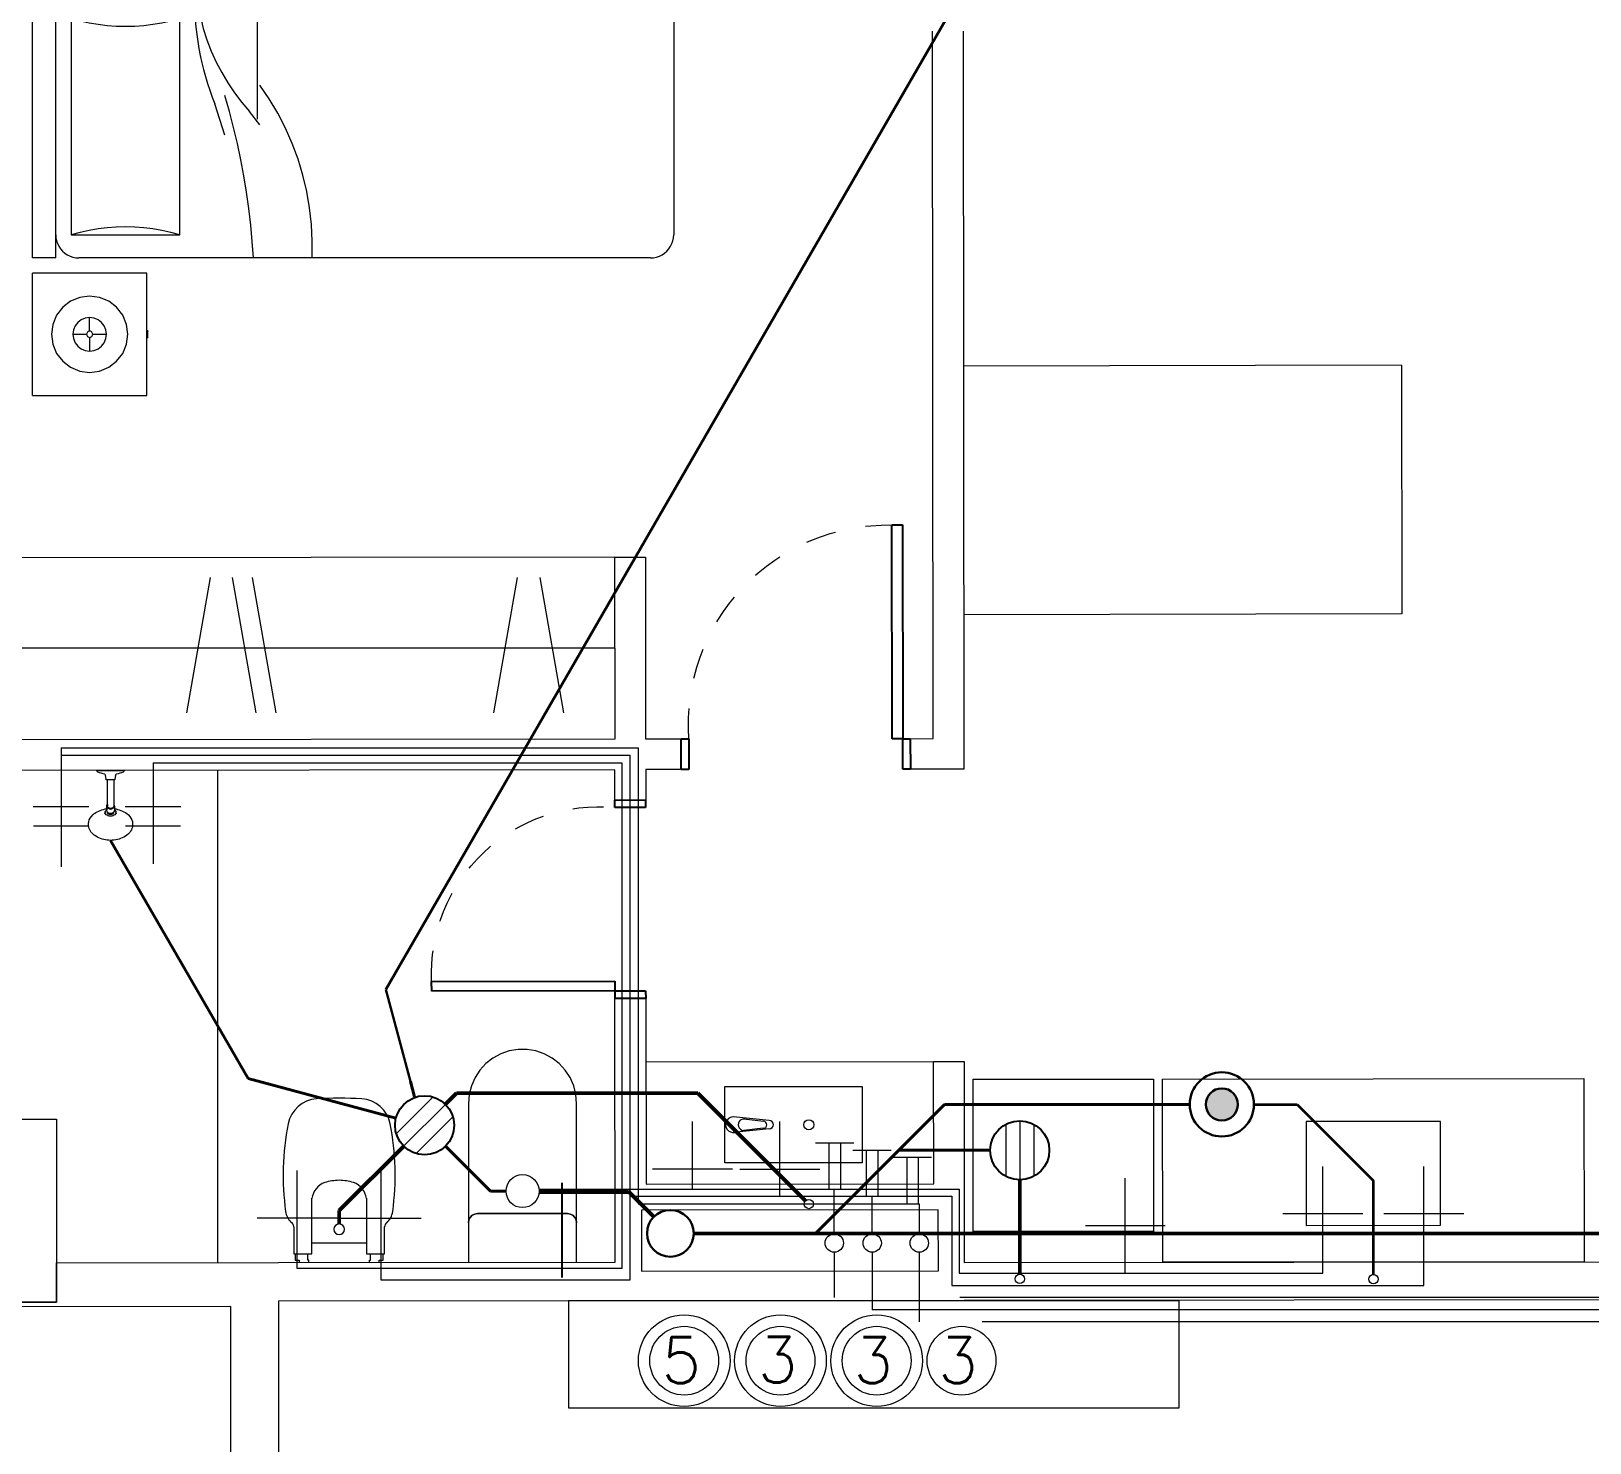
# Model space of a CAD drawing. Header units: millimetres. Extents: x 539 to 842, y -453 to -96.
# Drawn here: x 795.3 to 800.41, y -266.04 to -261.42 of the extents above; entities that cross this region are included whole.
import ezdxf

# ---------------------------------------------------------------- set-up
doc = ezdxf.new("R2010")
doc.units = ezdxf.units.MM
doc.header["$LTSCALE"] = 0.1
for name, pattern in [('ACAD_ISO02W100', [15, 12, -3]), ('CONTINUA', [0]), ('HIDDEN', [0.375, 0.25, -0.125]), ('Trazo', [0.00635, 0.003175, -0.003175])]:
    doc.linetypes.add(name, pattern=pattern)
doc.layers.get('0').update_dxf_attribs({"lineweight": 5})
for name, color, linetype, lineweight in [('00-Agua Caliente', 1, 'Continuous', 20), ('00-Agua Fria', 5, 'ACAD_ISO02W100', 20), ('00-Texto AC', 7, 'Continuous', 18), ('00-Texto AF', 7, 'Continuous', 18), ('A-DETL-GENF', 7, 'Continuous', 5), ('A-DOOR', 7, 'Continuous', 5), ('Lavarropa', 7, 'HIDDEN', 5), ('MUEBLES', 250, 'Continuous', 5), ('P-SANR-FIXT', 7, 'Continuous', 5)]:
    doc.layers.add(name, color=color, linetype=linetype, lineweight=lineweight)
doc.layers.add('00-Primario', color=7, linetype='Continuous', true_color=0xff2400)
for name, color, linetype in [('00-Secundario', 24, 'Continuous'), ('00-Ventilacion', 3, 'Continuous'), ('Textos', 7, 'Continuous')]:
    doc.layers.add(name, color=color, linetype=linetype)
doc.layers.add('A-DOOR-HDLN', color=5, linetype='Trazo', lineweight=5, true_color=0x0000ff)
doc.styles.add('Romans', font='romans.shx')

# ---------------------------------------------------------------- blocks, each defined once
blk = doc.blocks.new('Family6 - Puerta OBLAK - Baño-2882893-1-TORRE-ARQ-PB')
at = {"layer": 'A-DOOR', "color": 8, "lineweight": 25}
for p, q in [((-0.3, 0.05), (-0.325, 0.05)), ((-0.325, 0.05), (-0.325, -0.05)), ((-0.3, -0.05), (-0.3, 0.05)), ((0.325, 0.05), (0.3, 0.05)), ((0.3, 0.05), (0.3, -0.05)), ((0.325, -0.05), (0.325, 0.05)), ((-0.325, -0.05), (-0.3, -0.05)), ((-0.2685, -0.0508), (-0.3, -0.0508)), ((-0.3, -0.0508), (-0.3, -0.6507)), ((-0.2685, -0.6507), (-0.2685, -0.0508)), ((0.3, -0.05), (0.325, -0.05)), ((-0.3, -0.6507), (-0.2685, -0.6507))]:
    blk.add_line(p, q, dxfattribs=at)
at = {"layer": 'A-DOOR-HDLN', "color": 8}
blk.add_arc((-0.2437, -0.1049), 0.5464, 267.4017, 5.688, dxfattribs=at)
blk = doc.blocks.new('Family5 - Puerta OPBLAK - Dormitorio-2880729-1-TORRE-ARQ-PB')
at = {"layer": 'A-DOOR', "color": 8, "lineweight": 25}
for p, q in [((-0.35, 0.05), (-0.375, 0.05)), ((-0.375, 0.05), (-0.375, -0.05)), ((-0.35, -0.05), (-0.35, 0.05)), ((0.375, 0.05), (0.35, 0.05)), ((0.35, 0.05), (0.35, -0.05)), ((0.375, -0.05), (0.375, 0.05)), ((-0.375, -0.05), (-0.35, -0.05)), ((0.35, -0.05), (0.315, -0.05)), ((0.315, -0.05), (0.315, -0.75)), ((0.35, -0.75), (0.35, -0.05)), ((0.35, -0.05), (0.375, -0.05)), ((0.315, -0.75), (0.35, -0.75))]:
    blk.add_line(p, q, dxfattribs=at)
at = {"layer": 'A-DOOR-HDLN', "color": 8}
blk.add_arc((0.3017, -0.0967), 0.6534, 175.8984, 271.164, dxfattribs=at)
blk = doc.blocks.new('Shower-Valve_Trim-KOHLER-Alteo-K-TS45106 - 2_5 GPM_ 2BZ-Oil-Rubed Nickel-V7-2-TORRE-ARQ- PB _-2_14_')
at = {"layer": 'P-SANR-FIXT', "color": 8}
for p, q in [((2.5274, -14.2181), (2.5169, -14.2613)), ((2.5304, -14.2201), (2.5274, -14.2181)), ((2.5169, -14.2613), (2.5063, -14.3045)), ((2.5273, -14.281), (2.5422, -14.2823)), ((2.5491, -14.2543), (2.5352, -14.2486)), ((2.5433, -14.2816), (2.544, -14.2785)), ((2.544, -14.2785), (2.5489, -14.2585)), ((2.544, -14.2785), (2.6228, -14.2978)), ((2.5489, -14.2585), (2.5496, -14.2555)), ((2.6277, -14.2778), (2.5489, -14.2585)), ((2.6277, -14.2778), (2.6324, -14.2789)), ((2.6412, -14.2788), (2.6333, -14.2768)), ((2.6412, -14.2788), (2.6463, -14.28)), ((2.5063, -14.3045), (2.5099, -14.304)), ((2.6228, -14.2978), (2.6275, -14.299)), ((2.6273, -14.3012), (2.6353, -14.3032)), ((2.6353, -14.3032), (2.6403, -14.3044))]:
    blk.add_line(p, q, dxfattribs=at)
for centre, radius, start, end in [((2.5286, -14.2227), 0.00317, 6.8897, 54.9928), ((2.3096, -14.2492), 0.2237, 0.8645, 6.8897), ((2.697, -14.2785), 0.0469, 98.1333, 131.0831), ((2.696, -14.2716), 0.0399, 63.1676, 98.1333), ((2.6956, -14.2724), 0.0408, 36.2532, 63.1676), ((2.3275, -14.1762), 0.2237, 325.5988, 331.624), ((2.527, -14.284), 0.00308, 84.7921, 151.624), ((2.5364, -14.2458), 0.00308, 180.8645, 247.6964), ((2.5423, -14.2813), 0.000995, 264.7921, 346.2443), ((2.5487, -14.2552), 0.000995, 346.2443, 67.6964), ((2.6316, -14.2837), 0.00706, 76.2443, 123.3084), ((2.7256, -14.3114), 0.0905, 131.0831, 158.8669), ((2.6547, -14.2917), 0.0156, 103.8005, 129.2443), ((2.6442, -14.2882), 0.00848, 47.0858, 76.2443), ((2.6419, -14.2907), 0.0119, 356.0764, 47.0858), ((2.6544, -14.2561), 0.0206, 267.7641, 286.1675), ((2.6759, -14.2869), 0.0652, 13.9057, 36.2532), ((2.6548, -14.2921), 0.0869, 359.2137, 13.9057), ((2.5094, -14.3008), 0.00318, 277.4957, 325.5988), ((2.629, -14.2944), 0.00706, 209.1801, 256.2443), ((2.7252, -14.3132), 0.0905, 173.6216, 201.4054), ((2.6532, -14.2979), 0.0156, 203.2443, 228.688), ((2.6423, -14.2962), 0.00848, 256.2443, 285.4027), ((2.6414, -14.2929), 0.0119, 285.4027, 336.4121), ((2.6364, -14.3294), 0.0206, 46.321, 64.7244), ((2.639, -14.2912), 0.0148, 333.9603, 346.2443), ((2.639, -14.2912), 0.0148, 346.2443, 358.5282), ((2.6535, -14.2977), 0.0869, 318.5828, 333.2748), ((2.642, -14.2919), 0.0998, 333.2748, 346.2443), ((2.642, -14.2919), 0.0998, 346.2443, 359.2137), ((2.6846, -14.3292), 0.0469, 201.4054, 234.3552), ((2.6805, -14.3348), 0.0399, 234.3552, 269.3209), ((2.6805, -14.334), 0.0408, 269.3209, 296.2353), ((2.6697, -14.312), 0.0652, 296.2353, 318.5828)]:
    blk.add_arc(centre, radius, start, end, dxfattribs=at)
for centre, major_axis, start_param, end_param in [((2.63, -14.289), (0.0025, 0.01), 3.141593, 4.712389), ((2.63, -14.289), (0.0025, 0.01), 4.712389, 6.283185), ((2.6499, -14.2938), (0.0042, 0.0171), 4.712389, 6.53655), ((2.6499, -14.2938), (0.00241, 0.00985), 4.712389, 6.383739), ((2.6499, -14.2938), (0.0042, 0.0171), 2.888228, 4.712389), ((2.6499, -14.2938), (0.00241, 0.00985), 3.041039, 4.712389)]:
    blk.add_ellipse(centre, major_axis=major_axis, ratio=0.707107, start_param=start_param, end_param=end_param, dxfattribs=at)
for points in [[(2.6393, -14.2912), (2.6397, -14.2897), (2.64, -14.2867), (2.6392, -14.2823), (2.6374, -14.2792), (2.6352, -14.2775), (2.634, -14.277), (2.6333, -14.2768)], [(2.6393, -14.2912), (2.6389, -14.2927), (2.6378, -14.2956), (2.6351, -14.2992), (2.632, -14.301), (2.6293, -14.3015), (2.628, -14.3014), (2.6273, -14.3012)]]:
    blk.add_open_spline(points, degree=3, knots=[1.570796, 1.570796, 1.570796, 1.570796, 1.963495, 2.356194, 2.748894, 2.945243, 3.141593, 3.141593, 3.141593, 3.141593], dxfattribs=at)
blk = doc.blocks.new('Sanitary_Toilets_Ceramica-Catalano_Zero-70-One-Piece-Close-Coupled-Syphonic - Default-V1-2-TORRE-ARQ- PB _-2_14_')
at = {"layer": 'A-DETL-GENF', "color": 8}
for p, q in [((0.0444, 0.177), (0.0015, 0.177)), ((0.0887, 0.177), (0.0444, 0.177)), ((0.1331, 0.177), (0.0887, 0.177)), ((0.1331, 0.177), (0.1423, 0.1755)), ((0.524, 0.177), (0.1331, 0.177)), ((0.1423, 0.1755), (0.1331, 0.177)), ((0.1423, 0.1755), (0.1507, 0.1713)), ((0.1507, 0.1713), (0.1423, 0.1755)), ((0.1507, 0.1713), (0.1573, 0.1646)), ((0.1573, 0.1646), (0.1507, 0.1713)), ((0.1573, 0.1646), (0.1616, 0.1563)), ((0.1616, 0.1563), (0.1573, 0.1646)), ((0.1616, 0.1563), (0.1631, 0.147)), ((0.1631, 0.147), (0.1616, 0.1563)), ((0.5531, 0.1746), (0.524, 0.177)), ((0.5815, 0.1674), (0.5531, 0.1746)), ((0.6082, 0.1557), (0.5815, 0.1674)), ((0.6327, 0.1397), (0.6082, 0.1557)), ((0.1631, 0.147), (0.1631, -0.147)), ((0.1631, 0.098), (0.1631, 0.147)), ((0.6542, 0.1199), (0.6327, 0.1397)), ((0.6722, 0.0968), (0.6542, 0.1199)), ((0.1631, 0.049), (0.1631, 0.098)), ((0.6861, 0.0711), (0.6722, 0.0968)), ((0.6956, 0.0435), (0.6861, 0.0711)), ((0.1631, 0), (0.1631, 0.049)), ((0.7004, 0.0146), (0.6956, 0.0435)), ((0.7004, -0.0146), (0.7004, 0.0146)), ((0.1631, -0.049), (0.1631, 0)), ((0.1631, -0.098), (0.1631, -0.049)), ((0.6861, -0.0711), (0.6956, -0.0435)), ((0.6956, -0.0435), (0.7004, -0.0146)), ((0.1631, -0.147), (0.1631, -0.098)), ((0.6542, -0.1199), (0.6722, -0.0968)), ((0.6722, -0.0968), (0.6861, -0.0711)), ((0.1631, -0.147), (0.1616, -0.1563)), ((0.1616, -0.1563), (0.1631, -0.147)), ((0.6082, -0.1557), (0.6327, -0.1397)), ((0.6327, -0.1397), (0.6542, -0.1199)), ((0.0015, -0.177), (0.0444, -0.177)), ((0.0444, -0.177), (0.0887, -0.177)), ((0.0887, -0.177), (0.1331, -0.177)), ((0.1423, -0.1755), (0.1331, -0.177)), ((0.1331, -0.177), (0.1423, -0.1755)), ((0.1331, -0.177), (0.524, -0.177)), ((0.1507, -0.1713), (0.1423, -0.1755)), ((0.1423, -0.1755), (0.1507, -0.1713)), ((0.1573, -0.1646), (0.1507, -0.1713)), ((0.1507, -0.1713), (0.1573, -0.1646)), ((0.1616, -0.1563), (0.1573, -0.1646)), ((0.1573, -0.1646), (0.1616, -0.1563)), ((0.524, -0.177), (0.5531, -0.1746)), ((0.5531, -0.1746), (0.5815, -0.1674)), ((0.5815, -0.1674), (0.6082, -0.1557))]:
    blk.add_line(p, q, dxfattribs=at)
blk = doc.blocks.new('Vitreous china bidet _ Debba _ Roca _ 355994xx0 - White - Debba- Roca-2705266-2-TORRE-ARQ- PB _-2_14_')
at = {"layer": 'P-SANR-FIXT', "color": 8}
for p, q in [((0.0357, 0.0802), (0.0357, 0.2622)), ((0.2143, 0.2622), (0.2143, 0.0802)), ((-0.0236, 0.1689), (-0.0236, 0.0802)), ((0.2736, 0.0802), (0.2738, 0.1687)), ((0.0357, 0.1159), (0.2143, 0.1159)), ((-0.0236, 0.0802), (-0.0194, 0.0802)), ((-0.0194, 0.0802), (-0.0194, 0.0596)), ((-0.0194, 0.0802), (0.0221, 0.0802)), ((-0.0194, 0.0596), (-0.006, 0.0596)), ((-0.006, 0.0596), (-0.006, 0.0508)), ((0.0221, 0.0802), (0.0357, 0.0802)), ((0.0221, 0.0596), (0.0221, 0.0802)), ((0.026, 0.0596), (0.0221, 0.0596)), ((0.026, 0.0508), (0.026, 0.0596)), ((0.2143, 0.0802), (0.2279, 0.0802)), ((0.224, 0.0596), (0.2279, 0.0596)), ((0.224, 0.0508), (0.224, 0.0596)), ((0.2279, 0.0802), (0.2694, 0.0802)), ((0.2279, 0.0596), (0.2279, 0.0802)), ((0.256, 0.0508), (0.256, 0.0596)), ((0.256, 0.0596), (0.2694, 0.0596)), ((0.2694, 0.0596), (0.2694, 0.0802)), ((0.2694, 0.0802), (0.2736, 0.0802))]:
    blk.add_line(p, q, dxfattribs=at)
for centre, radius, start, end in [((0.0575, 0.4868), 0.1013, 93.8692, 168.7556), ((0.125, -0.5106), 1.1009, 86.1308, 93.8692), ((0.1925, 0.4868), 0.1013, 11.2444, 86.1308), ((0.8089, 0.3374), 0.8673, 168.7556, 187.8739), ((-0.5589, 0.3374), 0.8673, 352.1261, 11.2444), ((0.1, 0.2529), 0.0649, 110.1691, 171.8309), ((0.1293, 0.1353), 0.1859, 91.3288, 106.151), ((0.1207, 0.1353), 0.1859, 73.849, 88.6712), ((0.15, 0.2529), 0.0649, 8.1691, 69.8309), ((0.0086, 0.2267), 0.0594, 187.8739, 225.1331), ((0.2414, 0.2267), 0.0594, 311.2548, 352.1261), ((-0.0411, 0.1689), 0.0175, 0, 63.7001), ((0.125, 0.1608), 0.0175, 0, 180), ((0.125, 0.1608), 0.0175, 180, 0), ((0.2904, 0.1686), 0.0167, 126.2715, 179.7285)]:
    blk.add_arc(centre, radius, start, end, dxfattribs=at)
blk = doc.blocks.new('cama grande')
at = {"layer": 'MUEBLES'}
for p, q in [((584.9898, 704.5615), (585.0149, 704.5615)), ((584.9898, 704.5615), (584.9898, 704.1865)), ((585.0149, 704.5615), (585.3898, 704.5615)), ((585.3898, 704.1866), (585.3898, 704.5615)), ((585.4398, 704.5615), (587.0795, 704.5615)), ((585.4398, 704.4853), (585.4398, 704.5615)), ((587.0795, 704.4853), (587.0795, 704.5615)), ((585.1575, 704.4947), (585.1273, 704.4822)), ((585.1898, 704.499), (585.1575, 704.4947)), ((585.2222, 704.4947), (585.1898, 704.499)), ((585.2523, 704.4822), (585.2222, 704.4947)), ((585.4398, 704.4853), (585.516, 704.4853)), ((585.4398, 704.4853), (587.0795, 704.4853)), ((585.516, 704.4853), (585.5061, 704.4846)), ((587.0133, 704.4846), (587.0033, 704.4853)), ((587.0033, 704.4853), (587.0795, 704.4853)), ((585.0816, 704.4365), (585.0691, 704.4064)), ((585.1015, 704.4624), (585.0816, 704.4365)), ((585.1273, 704.4822), (585.1015, 704.4624)), ((585.2782, 704.4624), (585.2523, 704.4822)), ((585.298, 704.4365), (585.2782, 704.4624)), ((585.3105, 704.4064), (585.298, 704.4365)), ((585.4456, 704.4382), (585.4424, 704.4288)), ((585.45, 704.4472), (585.4456, 704.4382)), ((585.4556, 704.4554), (585.45, 704.4472)), ((585.4621, 704.4629), (585.4556, 704.4554)), ((585.4696, 704.4695), (585.4621, 704.4629)), ((585.4779, 704.475), (585.4696, 704.4695)), ((585.4869, 704.4795), (585.4779, 704.475)), ((585.4963, 704.4827), (585.4869, 704.4795)), ((585.5061, 704.4846), (585.4963, 704.4827)), ((586.2241, 704.4345), (585.516, 704.4345)), ((585.5237, 704.4054), (585.516, 704.4345)), ((585.516, 704.4345), (585.516, 704.0789)), ((586.2241, 704.4345), (586.2163, 704.4054)), ((586.2241, 704.0789), (586.2241, 704.4345)), ((587.0033, 704.4345), (586.2953, 704.4345)), ((586.2953, 704.4345), (586.2953, 704.0789)), ((586.303, 704.4054), (586.2953, 704.4345)), ((587.0033, 704.4345), (586.9956, 704.4054)), ((587.0033, 704.0789), (587.0033, 704.4345)), ((587.023, 704.4827), (587.0133, 704.4846)), ((587.0325, 704.4795), (587.023, 704.4827)), ((587.0414, 704.475), (587.0325, 704.4795)), ((587.0497, 704.4695), (587.0414, 704.475)), ((587.0572, 704.4629), (587.0497, 704.4695)), ((587.0638, 704.4554), (587.0572, 704.4629)), ((587.0693, 704.4472), (587.0638, 704.4554)), ((587.0737, 704.4382), (587.0693, 704.4472)), ((587.0769, 704.4288), (587.0737, 704.4382)), ((587.5027, 704.4338), (587.1277, 704.4338)), ((587.1277, 704.059), (587.1277, 704.4338)), ((587.5277, 704.4338), (587.5027, 704.4338)), ((587.5277, 704.4338), (587.5277, 704.0589)), ((585.0691, 704.4064), (585.0649, 704.374)), ((585.1367, 704.3883), (585.1348, 704.374)), ((585.1422, 704.4015), (585.1367, 704.3883)), ((585.1509, 704.4129), (585.1422, 704.4015)), ((585.1623, 704.4217), (585.1509, 704.4129)), ((585.1756, 704.4272), (585.1623, 704.4217)), ((585.1898, 704.4291), (585.1756, 704.4272)), ((585.1872, 704.3837), (585.1848, 704.3827)), ((585.1898, 704.384), (585.1872, 704.3837)), ((585.1898, 704.4291), (585.1898, 704.384)), ((585.2041, 704.4272), (585.1898, 704.4291)), ((585.1924, 704.3837), (585.1898, 704.384)), ((585.1948, 704.3827), (585.1924, 704.3837)), ((585.2173, 704.4217), (585.2041, 704.4272)), ((585.2287, 704.4129), (585.2173, 704.4217)), ((585.2375, 704.4015), (585.2287, 704.4129)), ((585.243, 704.3883), (585.2375, 704.4015)), ((585.2448, 704.374), (585.243, 704.3883)), ((585.3148, 704.374), (585.3105, 704.4064)), ((585.4405, 704.419), (585.4398, 704.4091)), ((585.4398, 703.8376), (585.4398, 704.4091)), ((585.4424, 704.4288), (585.4405, 704.419)), ((585.5301, 704.3761), (585.5237, 704.4054)), ((586.2163, 704.4054), (586.21, 704.3761)), ((586.3093, 704.3761), (586.303, 704.4054)), ((586.9956, 704.4054), (586.9892, 704.3761)), ((587.0789, 704.419), (587.0769, 704.4288)), ((587.0795, 704.4091), (587.0789, 704.419)), ((587.0795, 704.4091), (587.0795, 704.0281)), ((585.0649, 704.374), (585.0691, 704.3417)), ((585.0691, 704.3417), (585.0816, 704.3116)), ((585.1798, 704.374), (585.1348, 704.374)), ((585.1348, 704.374), (585.1367, 704.3598)), ((585.1367, 704.3598), (585.1422, 704.3465)), ((585.1422, 704.3465), (585.1509, 704.3351)), ((585.1509, 704.3351), (585.1623, 704.3264)), ((585.1801, 704.3766), (585.1798, 704.374)), ((585.1798, 704.374), (585.1801, 704.3714)), ((585.1811, 704.379), (585.1801, 704.3766)), ((585.1801, 704.3714), (585.1811, 704.369)), ((585.1827, 704.3811), (585.1811, 704.379)), ((585.1811, 704.369), (585.1827, 704.3669)), ((585.1848, 704.3827), (585.1827, 704.3811)), ((585.1827, 704.3669), (585.1848, 704.3654)), ((585.1848, 704.3654), (585.1872, 704.3644)), ((585.1872, 704.3644), (585.1898, 704.364)), ((585.1898, 704.364), (585.1924, 704.3644)), ((585.1898, 704.364), (585.1898, 704.319)), ((585.1924, 704.3644), (585.1948, 704.3654)), ((585.1969, 704.3811), (585.1948, 704.3827)), ((585.1948, 704.3654), (585.1969, 704.3669)), ((585.1985, 704.379), (585.1969, 704.3811)), ((585.1969, 704.3669), (585.1985, 704.369)), ((585.1995, 704.3766), (585.1985, 704.379)), ((585.1985, 704.369), (585.1995, 704.3714)), ((585.1998, 704.374), (585.1995, 704.3766)), ((585.1995, 704.3714), (585.1998, 704.374)), ((585.1998, 704.374), (585.2448, 704.374)), ((585.2173, 704.3264), (585.2287, 704.3351)), ((585.2287, 704.3351), (585.2375, 704.3465)), ((585.2375, 704.3465), (585.243, 704.3598)), ((585.243, 704.3598), (585.2448, 704.374)), ((585.298, 704.3116), (585.3105, 704.3417)), ((585.3105, 704.3417), (585.3148, 704.374)), ((585.535, 704.3465), (585.5301, 704.3761)), ((585.5386, 704.3166), (585.535, 704.3465)), ((586.205, 704.3465), (586.2015, 704.3166)), ((586.21, 704.3761), (586.205, 704.3465)), ((586.3143, 704.3465), (586.3093, 704.3761)), ((586.3178, 704.3166), (586.3143, 704.3465)), ((586.9843, 704.3465), (586.9808, 704.3166)), ((586.9892, 704.3761), (586.9843, 704.3465)), ((587.2394, 704.3348), (587.2195, 704.3089)), ((587.2653, 704.3546), (587.2394, 704.3348)), ((587.2954, 704.3671), (587.2653, 704.3546)), ((587.3277, 704.3714), (587.2954, 704.3671)), ((587.3601, 704.3671), (587.3277, 704.3714)), ((587.3902, 704.3546), (587.3601, 704.3671)), ((587.4161, 704.3348), (587.3902, 704.3546)), ((587.436, 704.3089), (587.4161, 704.3348)), ((585.0816, 704.3116), (585.1015, 704.2857)), ((585.1015, 704.2857), (585.1273, 704.2658)), ((585.1623, 704.3264), (585.1756, 704.3209)), ((585.1756, 704.3209), (585.1898, 704.319)), ((585.1898, 704.319), (585.2041, 704.3209)), ((585.2041, 704.3209), (585.2173, 704.3264)), ((585.2523, 704.2658), (585.2782, 704.2857)), ((585.2782, 704.2857), (585.298, 704.3116)), ((585.5407, 704.2867), (585.5386, 704.3166)), ((585.5414, 704.2567), (585.5407, 704.2867)), ((586.1994, 704.2867), (586.1987, 704.2567)), ((586.2015, 704.3166), (586.1994, 704.2867)), ((586.32, 704.2867), (586.3178, 704.3166)), ((586.3207, 704.2567), (586.32, 704.2867)), ((586.9786, 704.2867), (586.9779, 704.2567)), ((586.9808, 704.3166), (586.9786, 704.2867)), ((587.2195, 704.3089), (587.2071, 704.2788)), ((587.2888, 704.2853), (587.2801, 704.2739)), ((587.3002, 704.2941), (587.2888, 704.2853)), ((587.3135, 704.2996), (587.3002, 704.2941)), ((587.3277, 704.3014), (587.3135, 704.2996)), ((587.3277, 704.3014), (587.3277, 704.2564)), ((587.342, 704.2996), (587.3277, 704.3014)), ((587.3553, 704.2941), (587.342, 704.2996)), ((587.3667, 704.2853), (587.3553, 704.2941)), ((587.3754, 704.2739), (587.3667, 704.2853)), ((587.4484, 704.2788), (587.436, 704.3089)), ((585.1273, 704.2658), (585.1575, 704.2533)), ((585.1575, 704.2533), (585.1898, 704.2491)), ((585.1898, 704.2491), (585.2222, 704.2533)), ((585.2222, 704.2533), (585.2523, 704.2658)), ((585.5407, 704.2266), (585.5414, 704.2567)), ((586.1987, 704.2567), (586.1994, 704.2266)), ((586.32, 704.2266), (586.3207, 704.2567)), ((586.9779, 704.2567), (586.9786, 704.2266)), ((587.2071, 704.2788), (587.2028, 704.2464)), ((587.2028, 704.2464), (587.2071, 704.2141)), ((587.2746, 704.2607), (587.2727, 704.2464)), ((587.3177, 704.2464), (587.2727, 704.2464)), ((587.2727, 704.2464), (587.2746, 704.2322)), ((587.2801, 704.2739), (587.2746, 704.2607)), ((587.2746, 704.2322), (587.2801, 704.2189)), ((587.3181, 704.249), (587.3177, 704.2464)), ((587.3177, 704.2464), (587.3181, 704.2438)), ((587.3191, 704.2514), (587.3181, 704.249)), ((587.3181, 704.2438), (587.3191, 704.2414)), ((587.3207, 704.2535), (587.3191, 704.2514)), ((587.3191, 704.2414), (587.3207, 704.2393)), ((587.3227, 704.2551), (587.3207, 704.2535)), ((587.3207, 704.2393), (587.3227, 704.2377)), ((587.3252, 704.2561), (587.3227, 704.2551)), ((587.3227, 704.2377), (587.3252, 704.2367)), ((587.3277, 704.2564), (587.3252, 704.2561)), ((587.3252, 704.2367), (587.3277, 704.2364)), ((587.3303, 704.2561), (587.3277, 704.2564)), ((587.3277, 704.2364), (587.3303, 704.2367)), ((587.3277, 704.2364), (587.3277, 704.1914)), ((587.3328, 704.2551), (587.3303, 704.2561)), ((587.3303, 704.2367), (587.3328, 704.2377)), ((587.3348, 704.2535), (587.3328, 704.2551)), ((587.3328, 704.2377), (587.3348, 704.2393)), ((587.3364, 704.2514), (587.3348, 704.2535)), ((587.3348, 704.2393), (587.3364, 704.2414)), ((587.3374, 704.249), (587.3364, 704.2514)), ((587.3364, 704.2414), (587.3374, 704.2438)), ((587.3378, 704.2464), (587.3374, 704.249)), ((587.3374, 704.2438), (587.3378, 704.2464)), ((587.3378, 704.2464), (587.3828, 704.2464)), ((587.3809, 704.2607), (587.3754, 704.2739)), ((587.3754, 704.2189), (587.3809, 704.2322)), ((587.3828, 704.2464), (587.3809, 704.2607)), ((587.3809, 704.2322), (587.3828, 704.2464)), ((587.4527, 704.2464), (587.4484, 704.2788)), ((587.4484, 704.2141), (587.4527, 704.2464)), ((584.9898, 704.1865), (585.3898, 704.1866)), ((585.179, 704.1866), (585.1789, 704.1866)), ((585.1789, 704.1866), (585.1789, 704.1839)), ((585.179, 704.1839), (585.1789, 704.1839)), ((585.179, 704.1839), (585.179, 704.1866)), ((585.1794, 704.1839), (585.179, 704.1839)), ((585.1794, 704.1839), (585.1794, 704.1866)), ((585.1799, 704.1839), (585.1794, 704.1839)), ((585.1799, 704.1839), (585.1799, 704.1866)), ((585.1799, 704.1839), (585.1807, 704.1839)), ((585.1807, 704.1839), (585.1807, 704.1866)), ((585.1807, 704.1839), (585.1816, 704.1839)), ((585.1816, 704.1839), (585.1816, 704.1866)), ((585.1816, 704.1839), (585.1828, 704.1839)), ((585.1828, 704.1839), (585.1828, 704.1866)), ((585.1828, 704.1839), (585.1841, 704.1839)), ((585.1841, 704.1839), (585.1841, 704.1866)), ((585.1841, 704.1839), (585.1855, 704.1839)), ((585.1855, 704.1839), (585.1855, 704.1866)), ((585.1855, 704.1839), (585.1869, 704.1839)), ((585.1869, 704.1839), (585.1869, 704.1866)), ((585.1869, 704.1839), (585.1885, 704.1839)), ((585.1885, 704.1839), (585.1885, 704.1866)), ((585.1885, 704.1839), (585.1901, 704.1839)), ((585.1901, 704.1839), (585.1901, 704.1866)), ((585.1901, 704.1839), (585.1917, 704.1839)), ((585.1917, 704.1839), (585.1917, 704.1866)), ((585.1917, 704.1839), (585.1932, 704.1839)), ((585.1932, 704.1839), (585.1932, 704.1866)), ((585.1932, 704.1839), (585.1948, 704.1839)), ((585.1948, 704.1839), (585.1948, 704.1866)), ((585.1948, 704.1839), (585.1962, 704.1839)), ((585.1962, 704.1839), (585.1962, 704.1866)), ((585.1962, 704.1839), (585.1974, 704.1839)), ((585.1974, 704.1839), (585.1974, 704.1866)), ((585.1974, 704.1839), (585.1985, 704.1839)), ((585.1985, 704.1839), (585.1985, 704.1866)), ((585.1985, 704.1839), (585.1995, 704.1839)), ((585.1995, 704.1839), (585.1995, 704.1866)), ((585.1995, 704.1839), (585.2003, 704.1839)), ((585.2003, 704.1839), (585.2003, 704.1866)), ((585.2008, 704.1839), (585.2003, 704.1839)), ((585.2008, 704.1839), (585.2008, 704.1866)), ((585.2012, 704.1839), (585.2008, 704.1839)), ((585.2012, 704.1839), (585.2012, 704.1866)), ((585.2013, 704.1839), (585.2012, 704.1839)), ((585.2013, 704.1866), (585.2013, 704.1839)), ((585.3898, 704.1866), (585.3898, 704.1866)), ((585.535, 704.1668), (585.5386, 704.1967)), ((585.5386, 704.1967), (585.5407, 704.2266)), ((586.1994, 704.2266), (586.2015, 704.1967)), ((586.2015, 704.1967), (586.205, 704.1668)), ((586.3143, 704.1668), (586.3178, 704.1967)), ((586.3178, 704.1967), (586.32, 704.2266)), ((586.9786, 704.2266), (586.9808, 704.1967)), ((586.9808, 704.1967), (586.9843, 704.1668)), ((587.2071, 704.2141), (587.2195, 704.1839)), ((587.2195, 704.1839), (587.2394, 704.1581)), ((587.2801, 704.2189), (587.2888, 704.2075)), ((587.2888, 704.2075), (587.3002, 704.1988)), ((587.3002, 704.1988), (587.3135, 704.1933)), ((587.3135, 704.1933), (587.3277, 704.1914)), ((587.3277, 704.1914), (587.342, 704.1933)), ((587.342, 704.1933), (587.3553, 704.1988)), ((587.3553, 704.1988), (587.3667, 704.2075)), ((587.3667, 704.2075), (587.3754, 704.2189)), ((587.4161, 704.1581), (587.436, 704.1839)), ((587.436, 704.1839), (587.4484, 704.2141)), ((585.5237, 704.1079), (585.5301, 704.1372)), ((585.5301, 704.1372), (585.535, 704.1668)), ((586.205, 704.1668), (586.21, 704.1372)), ((586.21, 704.1372), (586.2163, 704.1079)), ((586.303, 704.1079), (586.3093, 704.1372)), ((586.3093, 704.1372), (586.3143, 704.1668)), ((586.9843, 704.1668), (586.9892, 704.1372)), ((586.9892, 704.1372), (586.9956, 704.1079)), ((587.2394, 704.1581), (587.2653, 704.1382)), ((587.2653, 704.1382), (587.2954, 704.1257)), ((587.3601, 704.1257), (587.3902, 704.1382)), ((587.3902, 704.1382), (587.4161, 704.1581)), ((585.516, 704.0789), (585.5237, 704.1079)), ((585.516, 704.0789), (586.2241, 704.0789)), ((586.2163, 704.1079), (586.2241, 704.0789)), ((586.2953, 704.0789), (586.303, 704.1079)), ((586.2953, 704.0789), (587.0033, 704.0789)), ((586.9956, 704.1079), (587.0033, 704.0789)), ((587.2954, 704.1257), (587.3277, 704.1215)), ((587.3277, 704.1215), (587.3601, 704.1257)), ((586.1956, 704.026), (586.1722, 704.0233)), ((586.2191, 704.0281), (586.1956, 704.026)), ((586.2191, 704.0281), (586.3461, 704.0281)), ((586.3461, 704.0281), (586.3069, 704.0248)), ((586.3461, 704.0281), (587.0795, 704.0281)), ((587.0795, 704.0281), (587.0795, 703.8249)), ((587.1277, 704.0589), (587.1277, 704.059)), ((587.5277, 704.0589), (587.1277, 704.0589)), ((587.3163, 704.059), (587.3163, 704.0562)), ((587.3163, 704.0562), (587.3164, 704.0562)), ((587.3164, 704.0562), (587.3164, 704.059)), ((587.3164, 704.0562), (587.3168, 704.0562)), ((587.3168, 704.0562), (587.3168, 704.059)), ((587.3168, 704.0562), (587.3173, 704.0562)), ((587.3173, 704.0562), (587.3173, 704.059)), ((587.318, 704.0562), (587.3173, 704.0562)), ((587.318, 704.0562), (587.318, 704.059)), ((587.319, 704.0562), (587.318, 704.0562)), ((587.319, 704.0562), (587.319, 704.059)), ((587.3201, 704.0562), (587.319, 704.0562)), ((587.3201, 704.0562), (587.3201, 704.059)), ((587.3214, 704.0562), (587.3201, 704.0562)), ((587.3214, 704.0562), (587.3214, 704.059)), ((587.3228, 704.0562), (587.3214, 704.0562)), ((587.3228, 704.0562), (587.3228, 704.059)), ((587.3243, 704.0562), (587.3228, 704.0562)), ((587.3243, 704.0562), (587.3243, 704.059)), ((587.3259, 704.0562), (587.3243, 704.0562)), ((587.3259, 704.0562), (587.3259, 704.059)), ((587.3274, 704.0562), (587.3259, 704.0562)), ((587.3274, 704.0562), (587.3274, 704.059)), ((587.329, 704.0562), (587.3274, 704.0562)), ((587.329, 704.0562), (587.329, 704.059)), ((587.3306, 704.0562), (587.329, 704.0562)), ((587.3306, 704.0562), (587.3306, 704.059)), ((587.3321, 704.0562), (587.3306, 704.0562)), ((587.3321, 704.0562), (587.3321, 704.059)), ((587.3335, 704.0562), (587.3321, 704.0562)), ((587.3335, 704.0562), (587.3335, 704.059)), ((587.3348, 704.0562), (587.3335, 704.0562)), ((587.3348, 704.0562), (587.3348, 704.059)), ((587.3359, 704.0562), (587.3348, 704.0562)), ((587.3359, 704.0562), (587.3359, 704.059)), ((587.3368, 704.0562), (587.3359, 704.0562)), ((587.3368, 704.0562), (587.3368, 704.059)), ((587.3376, 704.0562), (587.3368, 704.0562)), ((587.3376, 704.0562), (587.3376, 704.059)), ((587.3376, 704.0562), (587.3382, 704.0562)), ((587.3382, 704.0562), (587.3382, 704.059)), ((587.3382, 704.0562), (587.3386, 704.0562)), ((587.3386, 704.059), (587.3386, 704.059)), ((587.3386, 704.059), (587.3386, 704.0562)), ((587.3386, 704.0562), (587.3386, 704.059)), ((587.3386, 704.0562), (587.3386, 704.0562)), ((585.9889, 703.9809), (585.9667, 703.973)), ((586.0112, 703.9882), (585.9889, 703.9809)), ((586.0338, 703.995), (586.0112, 703.9882)), ((586.0566, 704.0012), (586.0338, 703.995)), ((586.0794, 704.0068), (586.0566, 704.0012)), ((586.1025, 704.0118), (586.0794, 704.0068)), ((586.1174, 703.9757), (586.0816, 703.9596)), ((586.1256, 704.0162), (586.1025, 704.0118)), ((586.1541, 703.9898), (586.1174, 703.9757)), ((586.1488, 704.0201), (586.1256, 704.0162)), ((586.1722, 704.0233), (586.1488, 704.0201)), ((586.1915, 704.0018), (586.1541, 703.9898)), ((586.2295, 704.0116), (586.1915, 704.0018)), ((586.268, 704.0193), (586.2295, 704.0116)), ((586.3069, 704.0248), (586.268, 704.0193)), ((585.8417, 703.9312), (585.8934, 703.9473)), ((585.8934, 703.9473), (585.9447, 703.9646)), ((585.9198, 703.9164), (585.9718, 703.9312)), ((585.9667, 703.973), (585.9447, 703.9646)), ((586.0468, 703.9415), (586.013, 703.9214)), ((586.0816, 703.9596), (586.0468, 703.9415)), ((585.7085, 703.869), (585.7617, 703.879)), ((585.7617, 703.879), (585.8147, 703.8902)), ((585.8147, 703.8902), (585.8674, 703.9027)), ((585.8674, 703.9027), (585.9198, 703.9164)), ((585.9492, 703.8757), (585.9193, 703.8503)), ((585.9804, 703.8995), (585.9492, 703.8757)), ((586.013, 703.9214), (585.9804, 703.8995)), ((585.4398, 703.8376), (585.4938, 703.8414)), ((585.4398, 703.6456), (585.4398, 703.8376)), ((585.4938, 703.8414), (585.5477, 703.8464)), ((585.5477, 703.8464), (585.6015, 703.8527)), ((585.6015, 703.8527), (585.6551, 703.8602)), ((585.6551, 703.8602), (585.7085, 703.869)), ((585.876, 703.8167), (585.9193, 703.8503)), ((585.8939, 703.8249), (587.0795, 703.8249)), ((587.0795, 703.8249), (587.0795, 702.5377)), ((585.9138, 703.7577), (585.9609, 703.7858)), ((585.9609, 703.7858), (586.0061, 703.8167)), ((585.815, 703.7105), (585.8651, 703.7326)), ((585.8651, 703.7326), (585.9138, 703.7577)), ((585.6578, 703.663), (585.7111, 703.6756)), ((585.7111, 703.6756), (585.7636, 703.6915)), ((585.7636, 703.6915), (585.815, 703.7105)), ((585.4398, 703.6456), (585.4946, 703.645)), ((585.4398, 702.5377), (585.4398, 703.6456)), ((585.4946, 703.645), (585.5493, 703.6476)), ((585.5493, 703.6476), (585.6038, 703.6537)), ((585.6038, 703.6537), (585.6578, 703.663)), ((585.4398, 702.5377), (585.4405, 702.5277)), ((585.4405, 702.5277), (585.4424, 702.5179)), ((585.4424, 702.5179), (585.4456, 702.5085)), ((585.4456, 702.5085), (585.45, 702.4996)), ((585.45, 702.4996), (585.4556, 702.4913)), ((587.0638, 702.4913), (587.0693, 702.4996)), ((587.0693, 702.4996), (587.0737, 702.5085)), ((587.0737, 702.5085), (587.0769, 702.5179)), ((587.0769, 702.5179), (587.0789, 702.5277)), ((587.0789, 702.5277), (587.0795, 702.5377)), ((585.4556, 702.4913), (585.4621, 702.4838)), ((585.4621, 702.4838), (585.4696, 702.4772)), ((585.4696, 702.4772), (585.4779, 702.4717)), ((585.4779, 702.4717), (585.4869, 702.4673)), ((585.4869, 702.4673), (585.4963, 702.464)), ((585.4963, 702.464), (585.5061, 702.4621)), ((585.5061, 702.4621), (585.516, 702.4615)), ((587.0033, 702.4615), (585.516, 702.4615)), ((587.0033, 702.4615), (587.0133, 702.4621)), ((587.0133, 702.4621), (587.023, 702.464)), ((587.023, 702.464), (587.0325, 702.4673)), ((587.0325, 702.4673), (587.0414, 702.4717)), ((587.0414, 702.4717), (587.0497, 702.4772)), ((587.0497, 702.4772), (587.0572, 702.4838)), ((587.0572, 702.4838), (587.0638, 702.4913))]:
    blk.add_line(p, q, dxfattribs=at)
blk = doc.blocks.new('Bacha 45x25cm')
at = {"layer": 'MUEBLES', "color": 8}
for p, q in [((0.1116, 0.1456), (0.0994, 0.0278)), ((0.1062, 0.0625), (0.1134, 0.1271)), ((0.1367, 0.1258), (0.1438, 0.0625)), ((0.1384, 0.1456), (0.1506, 0.0278))]:
    blk.add_line(p, q, dxfattribs=at)
blk.add_lwpolyline([(0, 0.45), (0.25, 0.45), (0.25, 0), (0, 0)], close=True, dxfattribs=at)
blk.add_circle((0.125, 0.275), 0.0166, dxfattribs=at)
for centre, radius, start, end in [((0.125, 0.1456), 0.0134, 0, 180), ((0.125, 0.1258), 0.0117, 360, 173.6414), ((0.125, 0.0625), 0.0188, 167.2829, 12.8468), ((0.125, 0.0278), 0.0256, 168.1721, 11.8279)]:
    blk.add_arc(centre, radius, start, end, dxfattribs=at)
blk = doc.blocks.new('T1-2 A 4P-2020')
at = {"color": 8, "lineweight": 5}
for p, q in [((4093.725, 1310.8246), (4093.7227, 1313.1418)), ((4093.8227, 1313.1419), (4093.8251, 1310.7247)), ((4095.2579, 1312.0473), (4093.8238, 1312.0444)), ((4095.2579, 1312.0473), (4095.2595, 1311.2334)), ((4092.6827, 1311.4188), (4090.6932, 1311.4168)), ((4092.6827, 1311.4188), (4092.7827, 1311.4189)), ((4092.6833, 1310.8235), (4092.6827, 1311.4188)), ((4092.7827, 1311.4189), (4092.7833, 1310.8236)), ((4091.3571, 1311.3521), (4091.2794, 1310.9089)), ((4091.429, 1311.3521), (4091.5067, 1310.9089)), ((4091.4948, 1311.3521), (4091.5725, 1310.9089)), ((4092.3628, 1311.3521), (4092.285, 1310.9089)), ((4092.4364, 1311.3521), (4092.5141, 1310.9089)), ((4095.2596, 1311.2334), (4093.8255, 1311.2305)), ((4092.683, 1311.1212), (4090.6913, 1311.1212)), ((4090.6938, 1310.8216), (4092.6833, 1310.8235)), ((4092.7833, 1310.8236), (4092.9, 1310.8238)), ((4092.6819, 1310.722), (4090.6819, 1310.72)), ((4092.682, 1310.6235), (4092.6819, 1310.722)), ((4092.9001, 1310.7238), (4092.7834, 1310.7236)), ((4092.7834, 1310.7236), (4092.7835, 1310.6236)), ((4091.3815, 1310.72), (4091.3815, 1309.1075)), ((4092.6827, 1310.6235), (4092.682, 1310.6235)), ((4092.7835, 1310.6236), (4092.7827, 1310.6236)), ((4092.6826, 1309.9985), (4092.6826, 1309.9735)), ((4092.6835, 1309.1095), (4092.6826, 1309.9735)), ((4092.6826, 1309.9735), (4092.6834, 1309.9735)), ((4092.7834, 1309.9736), (4092.7841, 1309.9736)), ((4092.7841, 1309.9736), (4092.7847, 1309.3656)), ((4092.7843, 1309.7656), (4093.726, 1309.7666)), ((4093.726, 1309.7666), (4093.826, 1309.7667)), ((4093.7264, 1309.3666), (4093.726, 1309.7666)), ((4093.826, 1309.7667), (4093.8264, 1309.3667)), ((4094.4761, 1309.7098), (4095.8559, 1309.7112)), ((4094.4767, 1309.1098), (4094.4761, 1309.7098)), ((4095.8559, 1309.7112), (4095.8565, 1309.1112)), ((4090.554, 1309.5784), (4090.854, 1309.5787)), ((4090.854, 1309.5787), (4090.8546, 1308.9787)), ((4095.3861, 1309.5707), (4094.9461, 1309.5703)), ((4094.9461, 1309.5703), (4094.9465, 1309.2303)), ((4095.3865, 1309.2307), (4095.3861, 1309.5707)), ((4092.7847, 1309.3656), (4093.7264, 1309.3666)), ((4093.8264, 1309.3667), (4093.8267, 1309.1092)), ((4093.7415, 1309.2816), (4092.7698, 1309.2806)), ((4092.7698, 1309.2806), (4092.77, 1309.0806)), ((4093.7417, 1309.0816), (4093.7415, 1309.2816)), ((4094.9465, 1309.2303), (4095.3865, 1309.2307)), ((4090.8545, 1309.1077), (4091.5808, 1309.1084)), ((4090.8546, 1308.9787), (4090.8545, 1309.1077)), ((4091.5808, 1309.1084), (4092.6835, 1309.1095)), ((4093.8267, 1309.1092), (4097.3823, 1309.1127)), ((4095.8565, 1309.1112), (4094.4767, 1309.1098)), ((4092.77, 1309.0806), (4093.7417, 1309.0816)), ((4097.3824, 1308.9877), (4093.8268, 1308.9842)), ((4091.425, 1308.9643), (4090.5396, 1308.9634)), ((4090.8546, 1308.9787), (4090.5546, 1308.9784)), ((4090.5546, 1308.9784), (4090.8546, 1308.9787)), ((4091.4243, 1304.6412), (4091.425, 1308.9643)), ((4092.7701, 1308.9831), (4091.5809, 1308.9819)), ((4091.5809, 1308.9819), (4091.5827, 1307.1644)), ((4093.8268, 1308.9842), (4092.7701, 1308.9831))]:
    blk.add_line(p, q, dxfattribs=at)
at = {"color": 8}
for p, q in [((4093.65, 1310.8245), (4093.725, 1310.8246)), ((4093.8251, 1310.7247), (4093.6501, 1310.7245))]:
    blk.add_line(p, q, dxfattribs=at)
at = {"color": 8, "lineweight": 5}
blk.add_lwpolyline([(4094.5307, 1308.9829), (4092.5307, 1308.9829), (4092.5307, 1308.6329), (4094.5307, 1308.6329), (4094.5307, 1308.9829)], dxfattribs=at)
at = {"layer": 'Lavarropa', "color": 8, "linetype": 'CONTINUA', "lineweight": 13}
blk.add_lwpolyline([(4093.8558, 1309.7098), (4094.4458, 1309.7098), (4094.4458, 1309.2098), (4093.8558, 1309.2098)], close=True, dxfattribs=at)
at = {"color": 8, "lineweight": 5}
for name, p, rotation in [('cama grande', (4795.3361, 726.9585), 89.9999427328535), ('Sanitary_Toilets_Ceramica-Catalano_Zero-70-One-Piece-Close-Coupled-Syphonic - Default-V1-2-TORRE-ARQ- PB _-2_14_', (4092.3802, 1309.106), 89.99999995422553), ('Bacha 45x25cm', (4093.0425, 1309.685), 269.9999997179184)]:
    blk.add_blockref(name, p, dxfattribs=dict(at, rotation=rotation))
for name, p, xscale, rotation in [('Family5 - Puerta OPBLAK - Dormitorio-2880729-1-TORRE-ARQ-PB', (4093.275, 1310.7741), -1.000000000000009, 180.0572957222605), ('Shower-Valve_Trim-KOHLER-Alteo-K-TS45106 - 2_5 GPM_ 2BZ-Oil-Rubed Nickel-V7-2-TORRE-ARQ- PB _-2_14_', (4077.7773, 1316.5558), -1, 76.24425034768265), ('Family6 - Puerta OBLAK - Baño-2882893-1-TORRE-ARQ-PB', (4092.733, 1310.2986), -0.9999999999999913, 270.057295711756)]:
    blk.add_blockref(name, p, dxfattribs=dict(at, xscale=xscale, rotation=rotation))
blk.add_blockref('Vitreous china bidet _ Debba _ Roca _ 355994xx0 - White - Debba- Roca-2705266-2-TORRE-ARQ- PB _-2_14_', (4091.6547, 1309.0568), dxfattribs=at)
blk = doc.blocks.new('LLP')
at = {"layer": '00-Agua Fria', "color": 0, "linetype": 'Continuous', "lineweight": 20}
for p, q in [((-1, 2.4), (1, 2.4)), ((-0.3, 2.4), (-0.3, 0)), ((0.3, 2.4), (0.3, 0))]:
    blk.add_line(p, q, dxfattribs=at)

msp = doc.modelspace()

# ---------------------------------------------------------------- hatches: boundary and pattern name
at = {"layer": '00-Primario', "lineweight": 100}
msp.add_hatch(color=256, dxfattribs=at).paths.add_polyline_path([(799.2555, -264.9307, 1), (799.1502, -264.9307, 1)])

# ---------------------------------------------------------------- linework, layer by layer
at = {"layer": '00-Agua Caliente', "color": 1, "linetype": 'Continuous', "lineweight": 20}
for p, q in [((795.4021, -263.7626), (795.4021, -264.1526)), ((795.3109, -263.9554), (795.4933, -263.9554)), ((795.3122, -264.0184), (795.492, -264.0184)), ((797.756, -265.2314), (797.756, -264.9869)), ((797.6251, -265.1424), (797.8868, -265.1424)), ((799.8646, -265.5233), (799.8646, -265.1338)), ((796.4502, -265.5062), (796.4502, -265.1476)), ((799.9955, -265.2892), (799.7337, -265.2892)), ((796.3193, -265.3031), (796.5811, -265.3031))]:
    msp.add_line(p, q, dxfattribs=at)
at = {"layer": '00-Agua Caliente', "linetype": 'ACAD_ISO02W100', "ltscale": 3}
for points in [[(795.4021, -263.7626), (797.292, -263.7626), (797.292, -265.2563), (798.212, -265.2563), (798.212, -265.3548)], [(798.212, -265.4148), (798.212, -265.6431)], [(802.0183, -265.6431), (798.212, -265.6431)]]:
    msp.add_lwpolyline(points, dxfattribs=at)
at = {"layer": '00-Agua Caliente', "linetype": 'CONTINUA'}
for points in [[(795.4021, -263.787), (797.2639, -263.787), (797.2639, -265.5062), (796.4502, -265.5062)], [(797.2639, -265.2314), (798.3183, -265.2314), (798.3183, -265.5233), (799.8646, -265.5233)], [(798.058, -265.3548), (798.058, -265.2314)], [(798.058, -265.4148), (798.058, -265.6031)], [(801.9833, -265.6031), (798.058, -265.6031)]]:
    msp.add_lwpolyline(points, dxfattribs=at)
at = {"layer": '00-Agua Caliente', "color": 1, "linetype": 'CONTINUA', "lineweight": 20}
for centre in [(798.058, -265.3848), (798.212, -265.3848)]:
    msp.add_circle(centre, 0.03, dxfattribs=at)
at = {"layer": '00-Agua Caliente', "color": 1}
for centre, radius in [((798.0727, -265.7702), 0.15), ((798.0727, -265.7702), 0.1127), ((798.3506, -265.7702), 0.1127)]:
    msp.add_circle(centre, radius, dxfattribs=at)
at = {"layer": '00-Agua Fria', "color": 5, "linetype": 'Continuous', "lineweight": 20}
for p, q in [((795.7032, -263.8114), (795.7032, -264.1428)), ((795.6119, -263.9554), (795.7944, -263.9554)), ((795.6132, -264.0184), (795.7931, -264.0184)), ((797.4694, -265.2078), (797.4694, -264.9869)), ((797.6003, -265.1424), (797.3386, -265.1424)), ((799.5339, -265.4834), (799.5339, -265.1338)), ((796.1749, -265.468), (796.1749, -265.1476)), ((798.8869, -265.4834), (798.8869, -265.1726)), ((799.6648, -265.2892), (799.403, -265.2892)), ((796.3058, -265.3031), (796.044, -265.3031)), ((799.0178, -265.328), (798.756, -265.328))]:
    msp.add_line(p, q, dxfattribs=at)
at = {"layer": '00-Agua Fria', "color": 5, "lineweight": 25}
msp.add_line((797.0427, -265.4971), (797.0427, -265.1876), dxfattribs=at)
at = {"layer": '00-Agua Fria', "ltscale": 3}
for points in [[(795.7032, -263.8114), (797.2378, -263.8114), (797.2378, -265.468), (796.1749, -265.468)], [(797.2378, -265.2078), (798.3431, -265.2078), (798.3431, -265.4834), (799.5339, -265.4834)], [(797.9337, -265.3548), (797.9337, -265.2078)], [(797.9337, -265.4148), (797.9337, -265.5632)], [(801.9451, -265.5632), (797.9337, -265.5632)]]:
    msp.add_lwpolyline(points, dxfattribs=at)
at = {"layer": '00-Agua Fria', "linetype": 'CONTINUA', "lineweight": 20}
for centre, radius in [((797.9337, -265.3848), 0.03), ((797.7576, -265.7702), 0.15), ((797.7576, -265.7702), 0.1127)]:
    msp.add_circle(centre, radius, dxfattribs=at)
at = {"layer": '00-Primario', "lineweight": 40}
for points in [[(797.8722, -265.3531), (798.2947, -264.9307)], [(799.0978, -264.9307), (798.2947, -264.9307)], [(796.6606, -265.0672), (796.8081, -265.2147)], [(798.4446, -265.081), (798.1443, -265.081)], [(796.859, -265.2147), (796.8081, -265.2147)]]:
    msp.add_lwpolyline(points, dxfattribs=at)
at = {"layer": '00-Primario', "lineweight": 35}
for points in [[(799.3079, -264.9307), (799.4494, -264.9307)], [(799.4493, -264.9306), (799.6994, -265.1806)], [(799.6994, -265.4881), (799.6994, -265.1806)]]:
    msp.add_lwpolyline(points, dxfattribs=at)
at = {"layer": '00-Primario', "lineweight": 70}
msp.add_lwpolyline([(796.9672, -265.2147), (797.2587, -265.2147)], dxfattribs=at)
at = {"layer": '00-Primario', "lineweight": 50}
for points in [[(797.2587, -265.2147), (797.343, -265.299)], [(797.4737, -265.3531), (802.3009, -265.3531)]]:
    msp.add_lwpolyline(points, dxfattribs=at)
at = {"layer": '00-Primario', "lineweight": 30}
for centre, radius in [((799.2029, -264.9307), 0.1051), ((799.2029, -264.9307), 0.0526), ((797.3971, -265.3531), 0.0765)]:
    msp.add_circle(centre, radius, dxfattribs=at)
at = {"layer": '00-Primario', "lineweight": 20}
for centre, radius in [((796.9131, -265.2147), 0.0541), ((797.4425, -265.7702), 0.1127)]:
    msp.add_circle(centre, radius, dxfattribs=at)
at = {"layer": '00-Primario', "linetype": 'Continuous', "lineweight": 20}
msp.add_circle((799.6994, -265.5032), 0.0151, dxfattribs=at)
at = {"layer": '00-Secundario', "lineweight": 15}
for p, q in [((796.4993, -265.0268), (796.6196, -264.9065)), ((796.5236, -265.0675), (796.6603, -264.9308)), ((796.5643, -265.0918), (796.6846, -264.9715)), ((798.5417, -264.9839), (798.5417, -265.1773)), ((798.4957, -264.9956), (798.4957, -265.1657)), ((798.5877, -264.9956), (798.5877, -265.1657))]:
    msp.add_line(p, q, dxfattribs=at)
at = {"layer": '00-Secundario', "lineweight": 30}
for points in [[(796.4655, -264.5544), (798.2984, -261.3797)], [(796.5462, -264.8554), (796.4655, -264.5544)]]:
    msp.add_lwpolyline(points, dxfattribs=at)
at = {"layer": '00-Secundario', "lineweight": 40}
for points in [[(796.0143, -264.8461), (795.5639, -264.0659)], [(796.4983, -264.9757), (796.0143, -264.8461)], [(796.5596, -264.9054), (796.5462, -264.8554)]]:
    msp.add_lwpolyline(points, dxfattribs=at)
at = {"layer": '00-Secundario', "lineweight": 50}
for points in [[(796.6606, -264.9305), (796.6609, -264.9302)], [(796.6609, -264.9302), (796.6971, -264.894)], [(796.6971, -264.894), (797.4873, -264.894)], [(797.4873, -264.894), (797.8397, -265.2463)], [(796.3125, -265.2786), (796.5239, -265.0673)], [(798.5414, -265.487), (798.5414, -265.1777)], [(796.3125, -265.3223), (796.3125, -265.2786)]]:
    msp.add_lwpolyline(points, dxfattribs=at)
at = {"layer": '00-Secundario', "lineweight": 25}
for centre in [(796.5922, -264.9989), (798.5413, -265.081)]:
    msp.add_circle(centre, 0.0967, dxfattribs=at)
at = {"layer": '00-Secundario', "linetype": 'Continuous', "lineweight": 20}
for centre in [(797.8504, -265.2571), (798.5414, -265.5022)]:
    msp.add_circle(centre, 0.0151, dxfattribs=at)
at = {"layer": '00-Ventilacion', "color": 3, "lineweight": 20}
msp.add_circle((797.4425, -265.7702), 0.15, dxfattribs=at)

# ---------------------------------------------------------------- block references
at = {"color": 2}
msp.add_blockref('T1-2 A 4P-2020', (-3295.4671, -1574.5573), dxfattribs=at)
at = {"layer": '00-Agua Caliente', "color": 1, "linetype": 'Continuous', "lineweight": 20, "xscale": -0.0625, "yscale": 0.0625, "zscale": 0.0625}
for p in [(798.0574, -265.2314), (798.1902, -265.2549)]:
    msp.add_blockref('LLP', p, dxfattribs=at)
at = {"layer": '00-Agua Fria', "linetype": 'Continuous', "lineweight": 20, "xscale": -0.0625, "yscale": 0.0625, "zscale": 0.0625}
msp.add_blockref('LLP', (797.935, -265.2078), dxfattribs=at)

# ---------------------------------------------------------------- texts
at = {"layer": '00-Texto AC', "style": 'Romans'}
for p in [(797.9971, -265.8434), (798.2749, -265.8434)]:
    msp.add_text('3', height=0.15, rotation=360, dxfattribs=at).set_placement(p)
at = {"layer": '00-Texto AF', "style": 'Romans'}
msp.add_text('3', height=0.15, rotation=360, dxfattribs=at).set_placement((797.6841, -265.8416))
at = {"layer": 'Textos', "style": 'Romans'}
msp.add_text('5', height=0.15, rotation=360, dxfattribs=at).set_placement((797.3689, -265.8434))

doc.saveas('drawing.dxf')
